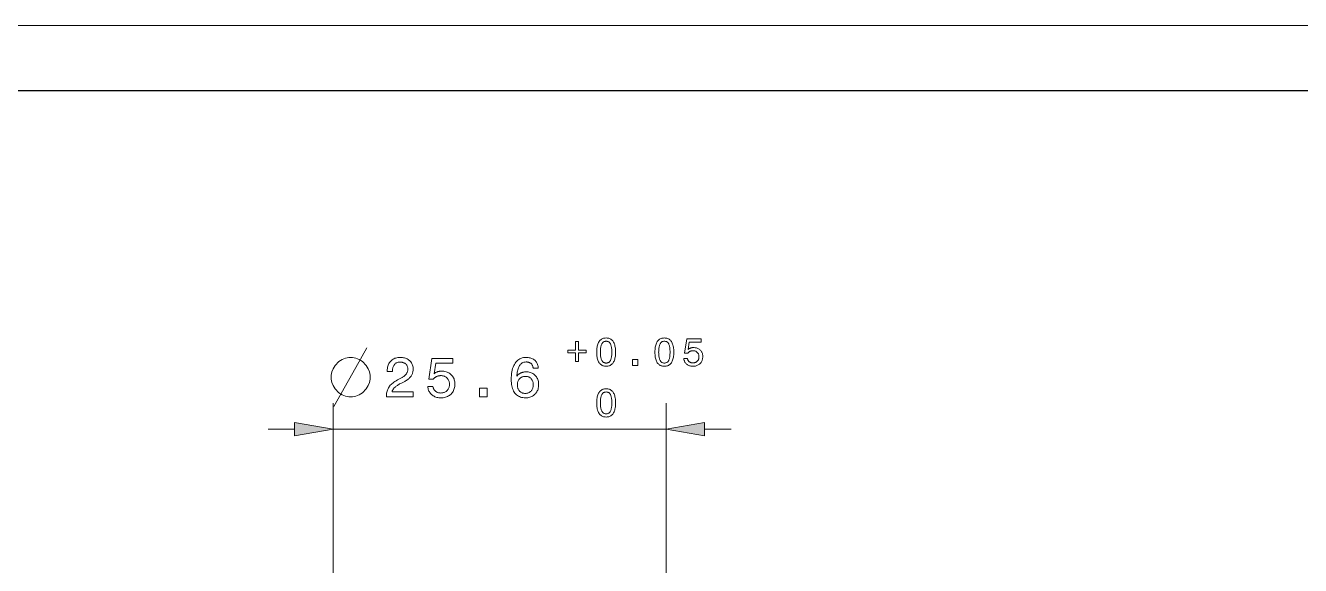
# Model space of a CAD drawing. Extents: x 0 to 297, y 0 to 420.
# Drawn here: x 72.2 to 170.2, y 378.5 to 420 of the extents above; entities that cross this region are included whole.
import ezdxf

# ---------------------------------------------------------------- set-up
doc = ezdxf.new("R2010")
doc.units = 0

msp = doc.modelspace()

# ---------------------------------------------------------------- linework, layer by layer
at = {"color": 7, "lineweight": 13}
for p, q in [((0, 420), (297, 420)), ((95.857, 388.969), (121.457, 388.969))]:
    msp.add_line(p, q, dxfattribs=at)
at = {"color": 7, "lineweight": 30}
msp.add_line((20, 415), (292, 415), dxfattribs=at)
at = {"color": 7, "lineweight": 13, "ltscale": 0.454398}
for p, q in [((95.857, 372.793), (95.857, 390.969)), ((121.457, 372.793), (121.457, 390.969))]:
    msp.add_line(p, q, dxfattribs=at)
at = {"color": 7, "lineweight": 13, "ltscale": 0.051139}
for p, q in [((90.857, 388.969), (92.902, 388.969)), ((124.411, 388.969), (126.457, 388.969))]:
    msp.add_line(p, q, dxfattribs=at)
at = {"color": 7, "lineweight": 13}
msp.add_lwpolyline([(95.908, 390.719), (97.608, 393.719), (98.458, 395.219)], dxfattribs=at)
for points in [[(114.51, 395.706), (114.721, 395.706), (114.721, 395.051), (115.317, 395.051), (115.317, 394.841), (114.721, 394.841), (114.721, 394.186), (114.51, 394.186), (114.51, 394.841), (113.911, 394.841), (113.911, 395.051), (114.51, 395.051)], [(116.126, 394.893), (116.128, 394.997), (116.133, 395.096), (116.142, 395.189), (116.155, 395.278), (116.172, 395.362), (116.193, 395.44), (116.217, 395.514), (116.245, 395.582), (116.276, 395.645), (116.312, 395.704), (116.351, 395.756), (116.393, 395.804), (116.439, 395.845), (116.488, 395.882), (116.54, 395.912), (116.596, 395.937), (116.655, 395.957), (116.718, 395.971), (116.784, 395.979), (116.853, 395.982), (116.923, 395.979), (116.99, 395.971), (117.053, 395.957), (117.112, 395.938), (117.168, 395.913), (117.221, 395.882), (117.27, 395.847), (117.315, 395.805), (117.357, 395.758), (117.396, 395.706), (117.431, 395.648), (117.462, 395.585), (117.489, 395.517), (117.513, 395.443), (117.533, 395.365), (117.55, 395.281), (117.563, 395.191), (117.572, 395.097), (117.578, 394.997), (117.579, 394.893), (117.578, 394.788), (117.572, 394.689), (117.563, 394.595), (117.55, 394.506), (117.533, 394.422), (117.513, 394.344), (117.489, 394.271), (117.462, 394.203), (117.431, 394.14), (117.396, 394.082), (117.357, 394.03), (117.315, 393.984), (117.27, 393.943), (117.221, 393.907), (117.168, 393.877), (117.112, 393.852), (117.053, 393.833), (116.99, 393.819), (116.923, 393.811), (116.853, 393.808), (116.784, 393.811), (116.718, 393.819), (116.655, 393.833), (116.596, 393.852), (116.54, 393.877), (116.488, 393.907), (116.439, 393.943), (116.393, 393.985), (116.351, 394.032), (116.312, 394.084), (116.276, 394.142), (116.245, 394.205), (116.217, 394.273), (116.193, 394.346), (116.172, 394.424), (116.155, 394.508), (116.142, 394.596), (116.133, 394.69), (116.128, 394.789)], [(116.415, 394.893), (116.416, 394.808), (116.419, 394.728), (116.425, 394.653), (116.432, 394.583), (116.442, 394.517), (116.453, 394.456), (116.467, 394.399), (116.483, 394.347), (116.501, 394.3), (116.521, 394.257), (116.544, 394.219), (116.569, 394.185), (116.596, 394.155), (116.625, 394.128), (116.657, 394.106), (116.692, 394.088), (116.729, 394.074), (116.768, 394.064), (116.809, 394.058), (116.853, 394.056), (116.897, 394.058), (116.939, 394.064), (116.979, 394.074), (117.015, 394.088), (117.05, 394.106), (117.082, 394.128), (117.111, 394.154), (117.138, 394.183), (117.163, 394.217), (117.185, 394.255), (117.204, 394.297), (117.222, 394.344), (117.238, 394.396), (117.251, 394.453), (117.263, 394.514), (117.272, 394.58), (117.279, 394.651), (117.284, 394.727), (117.288, 394.807), (117.289, 394.893), (117.288, 394.978), (117.284, 395.059), (117.279, 395.135), (117.272, 395.206), (117.263, 395.272), (117.251, 395.334), (117.238, 395.391), (117.222, 395.442), (117.204, 395.489), (117.185, 395.532), (117.163, 395.57), (117.138, 395.603), (117.111, 395.633), (117.082, 395.659), (117.05, 395.681), (117.015, 395.699), (116.979, 395.713), (116.939, 395.723), (116.897, 395.729), (116.853, 395.731), (116.809, 395.729), (116.768, 395.723), (116.729, 395.713), (116.692, 395.699), (116.657, 395.681), (116.625, 395.658), (116.596, 395.632), (116.569, 395.602), (116.544, 395.568), (116.521, 395.529), (116.501, 395.487), (116.483, 395.44), (116.467, 395.388), (116.453, 395.331), (116.442, 395.27), (116.432, 395.204), (116.425, 395.133), (116.419, 395.057), (116.416, 394.977)], [(120.603, 394.893), (120.605, 394.997), (120.611, 395.096), (120.62, 395.189), (120.633, 395.278), (120.65, 395.362), (120.67, 395.44), (120.694, 395.514), (120.722, 395.582), (120.754, 395.645), (120.789, 395.704), (120.828, 395.756), (120.87, 395.804), (120.916, 395.845), (120.965, 395.882), (121.017, 395.912), (121.073, 395.937), (121.133, 395.957), (121.195, 395.971), (121.261, 395.979), (121.331, 395.982), (121.401, 395.979), (121.467, 395.971), (121.53, 395.957), (121.59, 395.938), (121.646, 395.913), (121.698, 395.882), (121.747, 395.847), (121.793, 395.805), (121.835, 395.758), (121.873, 395.706), (121.908, 395.648), (121.939, 395.585), (121.967, 395.517), (121.991, 395.443), (122.011, 395.365), (122.027, 395.281), (122.04, 395.191), (122.049, 395.097), (122.055, 394.997), (122.057, 394.893), (122.055, 394.788), (122.049, 394.689), (122.04, 394.595), (122.027, 394.506), (122.011, 394.422), (121.991, 394.344), (121.967, 394.271), (121.939, 394.203), (121.908, 394.14), (121.873, 394.082), (121.835, 394.03), (121.793, 393.984), (121.747, 393.943), (121.698, 393.907), (121.646, 393.877), (121.59, 393.852), (121.53, 393.833), (121.467, 393.819), (121.401, 393.811), (121.331, 393.808), (121.261, 393.811), (121.195, 393.819), (121.133, 393.833), (121.073, 393.852), (121.017, 393.877), (120.965, 393.907), (120.916, 393.943), (120.87, 393.985), (120.828, 394.032), (120.789, 394.084), (120.754, 394.142), (120.722, 394.205), (120.694, 394.273), (120.67, 394.346), (120.65, 394.424), (120.633, 394.508), (120.62, 394.596), (120.611, 394.69), (120.605, 394.789)], [(120.892, 394.893), (120.893, 394.808), (120.897, 394.728), (120.902, 394.653), (120.909, 394.583), (120.919, 394.517), (120.931, 394.456), (120.944, 394.399), (120.96, 394.347), (120.978, 394.3), (120.999, 394.257), (121.021, 394.219), (121.046, 394.185), (121.073, 394.155), (121.103, 394.128), (121.135, 394.106), (121.169, 394.088), (121.206, 394.074), (121.245, 394.064), (121.287, 394.058), (121.331, 394.056), (121.375, 394.058), (121.417, 394.064), (121.456, 394.074), (121.493, 394.088), (121.527, 394.106), (121.559, 394.128), (121.589, 394.154), (121.615, 394.183), (121.64, 394.217), (121.662, 394.255), (121.682, 394.297), (121.699, 394.344), (121.715, 394.396), (121.729, 394.453), (121.74, 394.514), (121.749, 394.58), (121.757, 394.651), (121.762, 394.727), (121.765, 394.807), (121.766, 394.893), (121.765, 394.978), (121.762, 395.059), (121.757, 395.135), (121.749, 395.206), (121.74, 395.272), (121.729, 395.334), (121.715, 395.391), (121.699, 395.442), (121.682, 395.489), (121.662, 395.532), (121.64, 395.57), (121.615, 395.603), (121.589, 395.633), (121.559, 395.659), (121.527, 395.681), (121.493, 395.699), (121.456, 395.713), (121.417, 395.723), (121.375, 395.729), (121.331, 395.731), (121.287, 395.729), (121.245, 395.723), (121.206, 395.713), (121.169, 395.699), (121.135, 395.681), (121.103, 395.658), (121.073, 395.632), (121.046, 395.602), (121.021, 395.568), (120.999, 395.529), (120.978, 395.487), (120.96, 395.44), (120.944, 395.388), (120.931, 395.331), (120.919, 395.27), (120.909, 395.204), (120.902, 395.133), (120.897, 395.057), (120.893, 394.977)], [(122.821, 394.416), (123.102, 394.416), (123.107, 394.384), (123.115, 394.353), (123.124, 394.324), (123.136, 394.296), (123.148, 394.27), (123.163, 394.245), (123.179, 394.222), (123.197, 394.2), (123.217, 394.179), (123.238, 394.16), (123.261, 394.142), (123.285, 394.127), (123.31, 394.113), (123.337, 394.101), (123.365, 394.091), (123.394, 394.082), (123.424, 394.076), (123.456, 394.071), (123.488, 394.069), (123.522, 394.068), (123.564, 394.069), (123.603, 394.073), (123.641, 394.079), (123.678, 394.088), (123.713, 394.1), (123.746, 394.114), (123.777, 394.131), (123.807, 394.15), (123.835, 394.172), (123.862, 394.196), (123.886, 394.223), (123.908, 394.251), (123.927, 394.28), (123.944, 394.312), (123.958, 394.345), (123.969, 394.379), (123.978, 394.416), (123.985, 394.453), (123.989, 394.493), (123.99, 394.534), (123.989, 394.576), (123.985, 394.616), (123.979, 394.655), (123.97, 394.691), (123.958, 394.726), (123.944, 394.76), (123.928, 394.791), (123.909, 394.821), (123.887, 394.849), (123.863, 394.875), (123.837, 394.899), (123.809, 394.921), (123.779, 394.94), (123.748, 394.956), (123.714, 394.97), (123.679, 394.982), (123.643, 394.99), (123.604, 394.997), (123.564, 395.001), (123.522, 395.002), (123.498, 395.001), (123.474, 395), (123.451, 394.997), (123.428, 394.994), (123.405, 394.99), (123.383, 394.984), (123.361, 394.978), (123.34, 394.971), (123.319, 394.962), (123.299, 394.953), (123.279, 394.943), (123.259, 394.932), (123.24, 394.92), (123.222, 394.907), (123.204, 394.893), (123.187, 394.878), (123.17, 394.862), (123.153, 394.845), (123.138, 394.827), (123.122, 394.809), (122.882, 394.809), (123.047, 395.921), (124.169, 395.921), (124.169, 395.673), (123.249, 395.673), (123.165, 395.108), (123.18, 395.121), (123.196, 395.133), (123.213, 395.145), (123.23, 395.156), (123.247, 395.167), (123.265, 395.176), (123.284, 395.186), (123.303, 395.194), (123.323, 395.202), (123.343, 395.209), (123.364, 395.216), (123.385, 395.222), (123.406, 395.227), (123.428, 395.231), (123.45, 395.235), (123.473, 395.238), (123.496, 395.241), (123.519, 395.243), (123.542, 395.244), (123.566, 395.244), (123.63, 395.242), (123.691, 395.236), (123.749, 395.227), (123.805, 395.213), (123.858, 395.196), (123.909, 395.175), (123.957, 395.15), (124.003, 395.121), (124.046, 395.089), (124.087, 395.052), (124.124, 395.013), (124.158, 394.971), (124.187, 394.926), (124.213, 394.879), (124.234, 394.83), (124.252, 394.779), (124.266, 394.725), (124.276, 394.669), (124.282, 394.61), (124.284, 394.549), (124.282, 394.484), (124.275, 394.422), (124.265, 394.362), (124.25, 394.304), (124.231, 394.25), (124.209, 394.197), (124.181, 394.147), (124.15, 394.1), (124.115, 394.055), (124.075, 394.013), (124.032, 393.974), (123.986, 393.939), (123.938, 393.909), (123.888, 393.882), (123.835, 393.859), (123.779, 393.841), (123.721, 393.826), (123.66, 393.816), (123.597, 393.81), (123.531, 393.808), (123.473, 393.81), (123.416, 393.815), (123.362, 393.823), (123.31, 393.835), (123.26, 393.85), (123.212, 393.868), (123.165, 393.89), (123.121, 393.915), (123.079, 393.944), (123.039, 393.975), (123.002, 394.01), (122.968, 394.047), (122.937, 394.086), (122.91, 394.126), (122.887, 394.169), (122.867, 394.214), (122.85, 394.262), (122.837, 394.311), (122.827, 394.362)], [(97.358, 394.469), (97.058, 394.469), (96.808, 394.419), (96.558, 394.319), (96.308, 394.169), (96.008, 393.868), (95.858, 393.618), (95.758, 393.368), (95.708, 393.118), (95.708, 392.819), (95.758, 392.569), (95.858, 392.319), (96.008, 392.069), (96.308, 391.768), (96.558, 391.618), (96.808, 391.518), (97.058, 391.469), (97.358, 391.469), (97.608, 391.518), (97.858, 391.618), (98.108, 391.768), (98.408, 392.069), (98.558, 392.319), (98.658, 392.569), (98.708, 392.819), (98.708, 393.118), (98.658, 393.368), (98.558, 393.618), (98.408, 393.868), (98.108, 394.169), (97.858, 394.319), (97.608, 394.419)], [(99.954, 391.469), (99.954, 391.481), (99.956, 391.569), (99.963, 391.653), (99.973, 391.735), (99.987, 391.814), (100.006, 391.889), (100.029, 391.962), (100.056, 392.032), (100.087, 392.099), (100.122, 392.163), (100.161, 392.224), (100.206, 392.284), (100.257, 392.343), (100.315, 392.403), (100.38, 392.462), (100.451, 392.521), (100.529, 392.58), (100.613, 392.639), (100.705, 392.698), (100.803, 392.757), (100.907, 392.816), (101.162, 392.955), (101.207, 392.98), (101.249, 393.006), (101.289, 393.032), (101.326, 393.059), (101.361, 393.087), (101.393, 393.115), (101.423, 393.144), (101.45, 393.173), (101.475, 393.203), (101.498, 393.234), (101.518, 393.266), (101.536, 393.298), (101.551, 393.332), (101.565, 393.367), (101.577, 393.403), (101.586, 393.439), (101.594, 393.477), (101.599, 393.516), (101.602, 393.557), (101.603, 393.598), (101.601, 393.645), (101.596, 393.689), (101.588, 393.732), (101.577, 393.774), (101.562, 393.813), (101.544, 393.851), (101.523, 393.886), (101.498, 393.92), (101.471, 393.952), (101.44, 393.983), (101.406, 394.01), (101.37, 394.035), (101.332, 394.057), (101.291, 394.076), (101.249, 394.092), (101.204, 394.106), (101.157, 394.116), (101.107, 394.123), (101.056, 394.128), (101.002, 394.129), (100.949, 394.127), (100.898, 394.122), (100.849, 394.112), (100.803, 394.099), (100.759, 394.083), (100.717, 394.062), (100.678, 394.038), (100.641, 394.01), (100.606, 393.979), (100.573, 393.944), (100.543, 393.905), (100.517, 393.864), (100.493, 393.82), (100.473, 393.773), (100.455, 393.723), (100.441, 393.671), (100.43, 393.616), (100.422, 393.558), (100.418, 393.497), (100.416, 393.433), (100.416, 393.398), (100.024, 393.398), (100.024, 393.459), (100.027, 393.552), (100.035, 393.641), (100.048, 393.726), (100.067, 393.807), (100.091, 393.884), (100.121, 393.957), (100.156, 394.026), (100.197, 394.091), (100.243, 394.153), (100.294, 394.21), (100.35, 394.263), (100.409, 394.31), (100.473, 394.352), (100.54, 394.388), (100.612, 394.418), (100.687, 394.443), (100.766, 394.463), (100.848, 394.476), (100.935, 394.485), (101.025, 394.487), (101.112, 394.485), (101.196, 394.478), (101.276, 394.465), (101.352, 394.448), (101.426, 394.426), (101.496, 394.399), (101.562, 394.367), (101.625, 394.33), (101.685, 394.288), (101.741, 394.241), (101.793, 394.19), (101.839, 394.136), (101.88, 394.079), (101.916, 394.019), (101.946, 393.956), (101.97, 393.889), (101.99, 393.82), (102.003, 393.748), (102.011, 393.672), (102.014, 393.594), (102.013, 393.532), (102.008, 393.473), (102, 393.415), (101.988, 393.358), (101.974, 393.303), (101.956, 393.249), (101.936, 393.197), (101.912, 393.147), (101.884, 393.098), (101.854, 393.051), (101.82, 393.005), (101.783, 392.96), (101.743, 392.917), (101.699, 392.874), (101.652, 392.833), (101.601, 392.794), (101.547, 392.755), (101.49, 392.718), (101.429, 392.682), (101.365, 392.647), (101.112, 392.518), (101.042, 392.481), (100.976, 392.445), (100.914, 392.409), (100.856, 392.374), (100.802, 392.34), (100.752, 392.306), (100.707, 392.273), (100.665, 392.241), (100.628, 392.21), (100.594, 392.179), (100.564, 392.148), (100.536, 392.117), (100.51, 392.085), (100.486, 392.052), (100.464, 392.018), (100.444, 391.984), (100.427, 391.949), (100.411, 391.913), (100.398, 391.877), (100.387, 391.84), (102.014, 391.84), (102.014, 391.469)], [(103.136, 392.251), (103.536, 392.251), (103.545, 392.205), (103.556, 392.161), (103.569, 392.119), (103.585, 392.08), (103.603, 392.042), (103.624, 392.007), (103.647, 391.973), (103.673, 391.942), (103.701, 391.912), (103.731, 391.885), (103.764, 391.86), (103.798, 391.837), (103.835, 391.818), (103.873, 391.801), (103.912, 391.786), (103.954, 391.774), (103.997, 391.765), (104.042, 391.758), (104.089, 391.754), (104.137, 391.753), (104.196, 391.755), (104.253, 391.76), (104.307, 391.77), (104.359, 391.782), (104.409, 391.799), (104.456, 391.819), (104.501, 391.843), (104.544, 391.871), (104.584, 391.902), (104.622, 391.937), (104.657, 391.974), (104.688, 392.015), (104.716, 392.057), (104.739, 392.102), (104.76, 392.149), (104.776, 392.198), (104.789, 392.25), (104.798, 392.304), (104.804, 392.361), (104.805, 392.419), (104.804, 392.479), (104.798, 392.537), (104.789, 392.592), (104.776, 392.644), (104.76, 392.694), (104.74, 392.741), (104.717, 392.786), (104.689, 392.829), (104.659, 392.869), (104.624, 392.906), (104.587, 392.941), (104.547, 392.972), (104.504, 392.999), (104.459, 393.022), (104.412, 393.042), (104.362, 393.059), (104.309, 393.071), (104.254, 393.08), (104.197, 393.086), (104.137, 393.088), (104.102, 393.087), (104.068, 393.085), (104.035, 393.081), (104.002, 393.076), (103.97, 393.07), (103.938, 393.063), (103.907, 393.054), (103.877, 393.043), (103.847, 393.031), (103.818, 393.018), (103.789, 393.003), (103.761, 392.988), (103.734, 392.97), (103.708, 392.952), (103.683, 392.932), (103.658, 392.91), (103.634, 392.888), (103.61, 392.864), (103.588, 392.838), (103.566, 392.811), (103.222, 392.811), (103.458, 394.401), (105.061, 394.401), (105.061, 394.047), (103.747, 394.047), (103.627, 393.239), (103.649, 393.258), (103.671, 393.276), (103.695, 393.292), (103.719, 393.308), (103.744, 393.323), (103.77, 393.337), (103.797, 393.35), (103.824, 393.362), (103.852, 393.373), (103.881, 393.384), (103.911, 393.393), (103.941, 393.402), (103.971, 393.409), (104.002, 393.416), (104.034, 393.421), (104.066, 393.425), (104.099, 393.429), (104.132, 393.431), (104.166, 393.433), (104.2, 393.433), (104.291, 393.431), (104.378, 393.422), (104.461, 393.409), (104.541, 393.39), (104.617, 393.365), (104.69, 393.335), (104.758, 393.299), (104.824, 393.258), (104.885, 393.211), (104.944, 393.159), (104.997, 393.103), (105.045, 393.043), (105.087, 392.979), (105.124, 392.913), (105.155, 392.843), (105.18, 392.769), (105.2, 392.692), (105.214, 392.612), (105.222, 392.528), (105.225, 392.44), (105.222, 392.348), (105.213, 392.259), (105.198, 392.173), (105.177, 392.091), (105.15, 392.013), (105.118, 391.938), (105.079, 391.867), (105.034, 391.799), (104.983, 391.736), (104.927, 391.675), (104.865, 391.619), (104.8, 391.57), (104.731, 391.526), (104.659, 391.488), (104.583, 391.455), (104.504, 391.429), (104.421, 391.408), (104.334, 391.394), (104.244, 391.385), (104.15, 391.382), (104.066, 391.384), (103.986, 391.392), (103.909, 391.404), (103.834, 391.42), (103.762, 391.442), (103.693, 391.468), (103.627, 391.499), (103.564, 391.535), (103.504, 391.576), (103.447, 391.621), (103.393, 391.671), (103.345, 391.723), (103.301, 391.779), (103.263, 391.837), (103.229, 391.898), (103.201, 391.963), (103.177, 392.03), (103.158, 392.101), (103.145, 392.174)], [(111.638, 393.657), (111.242, 393.657), (111.236, 393.703), (111.228, 393.746), (111.217, 393.787), (111.205, 393.826), (111.19, 393.863), (111.172, 393.898), (111.153, 393.93), (111.131, 393.96), (111.106, 393.988), (111.079, 394.014), (111.051, 394.038), (111.02, 394.059), (110.987, 394.077), (110.952, 394.093), (110.915, 394.107), (110.875, 394.118), (110.834, 394.126), (110.791, 394.133), (110.745, 394.136), (110.698, 394.138), (110.634, 394.135), (110.573, 394.127), (110.514, 394.113), (110.459, 394.094), (110.407, 394.07), (110.359, 394.04), (110.313, 394.005), (110.27, 393.965), (110.231, 393.919), (110.194, 393.868), (110.16, 393.811), (110.13, 393.749), (110.102, 393.681), (110.077, 393.607), (110.055, 393.528), (110.036, 393.444), (110.02, 393.354), (110.007, 393.258), (109.997, 393.157), (109.99, 393.05), (110.015, 393.081), (110.042, 393.111), (110.07, 393.14), (110.1, 393.167), (110.13, 393.193), (110.161, 393.216), (110.194, 393.239), (110.228, 393.259), (110.262, 393.279), (110.298, 393.296), (110.335, 393.312), (110.373, 393.327), (110.412, 393.339), (110.451, 393.35), (110.492, 393.36), (110.533, 393.367), (110.575, 393.373), (110.618, 393.377), (110.662, 393.38), (110.706, 393.381), (110.79, 393.378), (110.87, 393.37), (110.947, 393.356), (111.021, 393.337), (111.092, 393.312), (111.16, 393.282), (111.224, 393.247), (111.285, 393.206), (111.343, 393.16), (111.398, 393.108), (111.448, 393.051), (111.493, 392.991), (111.533, 392.928), (111.568, 392.861), (111.597, 392.791), (111.621, 392.717), (111.64, 392.64), (111.653, 392.56), (111.661, 392.475), (111.663, 392.388), (111.661, 392.3), (111.652, 392.216), (111.638, 392.135), (111.618, 392.057), (111.593, 391.983), (111.562, 391.912), (111.526, 391.844), (111.483, 391.78), (111.435, 391.719), (111.382, 391.661), (111.324, 391.608), (111.262, 391.561), (111.197, 391.519), (111.129, 391.483), (111.057, 391.452), (110.982, 391.427), (110.903, 391.407), (110.82, 391.393), (110.735, 391.385), (110.645, 391.382), (110.542, 391.386), (110.444, 391.397), (110.351, 391.415), (110.263, 391.44), (110.18, 391.473), (110.102, 391.513), (110.028, 391.561), (109.96, 391.615), (109.896, 391.677), (109.838, 391.747), (109.784, 391.823), (109.737, 391.906), (109.695, 391.995), (109.658, 392.09), (109.627, 392.192), (109.602, 392.301), (109.583, 392.415), (109.569, 392.537), (109.56, 392.665), (109.557, 392.799), (109.56, 392.956), (109.569, 393.106), (109.584, 393.249), (109.605, 393.385), (109.632, 393.513), (109.665, 393.634), (109.704, 393.748), (109.748, 393.855), (109.799, 393.954), (109.856, 394.046), (109.918, 394.13), (109.985, 394.205), (110.056, 394.271), (110.133, 394.328), (110.214, 394.377), (110.3, 394.417), (110.391, 394.448), (110.486, 394.47), (110.586, 394.483), (110.692, 394.487), (110.775, 394.485), (110.856, 394.479), (110.932, 394.468), (111.005, 394.453), (111.074, 394.433), (111.14, 394.409), (111.202, 394.381), (111.261, 394.349), (111.316, 394.312), (111.367, 394.27), (111.415, 394.225), (111.457, 394.176), (111.496, 394.124), (111.53, 394.068), (111.559, 394.008), (111.584, 393.945), (111.604, 393.879), (111.62, 393.808), (111.631, 393.734)], [(118.884, 393.868), (118.884, 394.319), (119.302, 394.319), (119.302, 393.868)], [(111.246, 392.383), (111.244, 392.441), (111.24, 392.496), (111.231, 392.549), (111.22, 392.599), (111.205, 392.647), (111.188, 392.693), (111.166, 392.736), (111.142, 392.777), (111.115, 392.815), (111.084, 392.852), (111.05, 392.885), (111.015, 392.914), (110.977, 392.941), (110.938, 392.964), (110.896, 392.983), (110.852, 392.998), (110.807, 393.011), (110.759, 393.019), (110.71, 393.025), (110.658, 393.026), (110.6, 393.025), (110.545, 393.02), (110.492, 393.011), (110.442, 392.999), (110.395, 392.983), (110.35, 392.964), (110.307, 392.942), (110.267, 392.916), (110.23, 392.886), (110.195, 392.854), (110.163, 392.818), (110.135, 392.779), (110.11, 392.738), (110.088, 392.695), (110.069, 392.649), (110.054, 392.6), (110.043, 392.549), (110.034, 392.495), (110.029, 392.438), (110.027, 392.379), (110.029, 392.32), (110.034, 392.264), (110.042, 392.21), (110.054, 392.158), (110.069, 392.109), (110.087, 392.062), (110.109, 392.018), (110.133, 391.977), (110.162, 391.937), (110.193, 391.901), (110.227, 391.867), (110.264, 391.837), (110.303, 391.81), (110.344, 391.787), (110.388, 391.768), (110.434, 391.752), (110.482, 391.74), (110.533, 391.731), (110.586, 391.725), (110.641, 391.724), (110.694, 391.725), (110.745, 391.731), (110.794, 391.74), (110.84, 391.753), (110.885, 391.769), (110.928, 391.789), (110.969, 391.813), (111.007, 391.84), (111.044, 391.871), (111.078, 391.906), (111.11, 391.944), (111.139, 391.983), (111.164, 392.026), (111.186, 392.07), (111.204, 392.117), (111.219, 392.165), (111.231, 392.217), (111.239, 392.27), (111.244, 392.326)], [(107.105, 391.469), (107.105, 392.112), (107.702, 392.112), (107.702, 391.469)], [(116.126, 390.993), (116.128, 391.097), (116.133, 391.196), (116.142, 391.289), (116.155, 391.378), (116.172, 391.462), (116.193, 391.54), (116.217, 391.614), (116.245, 391.682), (116.276, 391.745), (116.312, 391.804), (116.351, 391.856), (116.393, 391.904), (116.439, 391.945), (116.488, 391.982), (116.54, 392.012), (116.596, 392.037), (116.655, 392.057), (116.718, 392.071), (116.784, 392.079), (116.853, 392.082), (116.923, 392.079), (116.99, 392.071), (117.053, 392.057), (117.112, 392.038), (117.168, 392.013), (117.221, 391.982), (117.27, 391.947), (117.315, 391.905), (117.357, 391.858), (117.396, 391.806), (117.431, 391.748), (117.462, 391.685), (117.489, 391.617), (117.513, 391.543), (117.533, 391.465), (117.55, 391.381), (117.563, 391.291), (117.572, 391.197), (117.578, 391.098), (117.579, 390.993), (117.578, 390.888), (117.572, 390.789), (117.563, 390.695), (117.55, 390.606), (117.533, 390.522), (117.513, 390.444), (117.489, 390.371), (117.462, 390.303), (117.431, 390.24), (117.396, 390.182), (117.357, 390.13), (117.315, 390.084), (117.27, 390.043), (117.221, 390.007), (117.168, 389.977), (117.112, 389.952), (117.053, 389.933), (116.99, 389.919), (116.923, 389.911), (116.853, 389.908), (116.784, 389.911), (116.718, 389.919), (116.655, 389.933), (116.596, 389.952), (116.54, 389.977), (116.488, 390.007), (116.439, 390.043), (116.393, 390.085), (116.351, 390.132), (116.312, 390.184), (116.276, 390.242), (116.245, 390.305), (116.217, 390.373), (116.193, 390.446), (116.172, 390.524), (116.155, 390.608), (116.142, 390.696), (116.133, 390.79), (116.128, 390.889)], [(116.415, 390.993), (116.416, 390.908), (116.419, 390.828), (116.425, 390.753), (116.432, 390.683), (116.442, 390.617), (116.453, 390.556), (116.467, 390.499), (116.483, 390.447), (116.501, 390.4), (116.521, 390.357), (116.544, 390.319), (116.569, 390.285), (116.596, 390.255), (116.625, 390.228), (116.657, 390.206), (116.692, 390.188), (116.729, 390.174), (116.768, 390.164), (116.809, 390.158), (116.853, 390.156), (116.897, 390.158), (116.939, 390.164), (116.979, 390.174), (117.015, 390.188), (117.05, 390.206), (117.082, 390.228), (117.111, 390.254), (117.138, 390.283), (117.163, 390.317), (117.185, 390.355), (117.204, 390.397), (117.222, 390.444), (117.238, 390.496), (117.251, 390.553), (117.263, 390.614), (117.272, 390.68), (117.279, 390.751), (117.284, 390.827), (117.288, 390.907), (117.289, 390.993), (117.288, 391.078), (117.284, 391.159), (117.279, 391.235), (117.272, 391.306), (117.263, 391.372), (117.251, 391.434), (117.238, 391.491), (117.222, 391.542), (117.204, 391.589), (117.185, 391.632), (117.163, 391.67), (117.138, 391.703), (117.111, 391.733), (117.082, 391.759), (117.05, 391.781), (117.015, 391.799), (116.979, 391.813), (116.939, 391.823), (116.897, 391.829), (116.853, 391.831), (116.809, 391.829), (116.768, 391.823), (116.729, 391.813), (116.692, 391.799), (116.657, 391.781), (116.625, 391.758), (116.596, 391.732), (116.569, 391.702), (116.544, 391.668), (116.521, 391.629), (116.501, 391.587), (116.483, 391.54), (116.467, 391.488), (116.453, 391.431), (116.442, 391.37), (116.432, 391.304), (116.425, 391.233), (116.419, 391.157), (116.416, 391.077)], [(92.902, 388.448), (95.857, 388.969), (92.902, 389.489)], [(124.411, 389.489), (121.457, 388.969), (124.411, 388.448)]]:
    msp.add_lwpolyline(points, close=True, dxfattribs=at)
for points in [[(92.902, 388.448), (95.857, 388.969), (92.902, 388.448), (92.902, 389.489)], [(124.411, 389.489), (121.457, 388.969), (124.411, 389.489), (124.411, 388.448)]]:
    msp.add_solid(points, dxfattribs=at)

doc.saveas('drawing.dxf')
